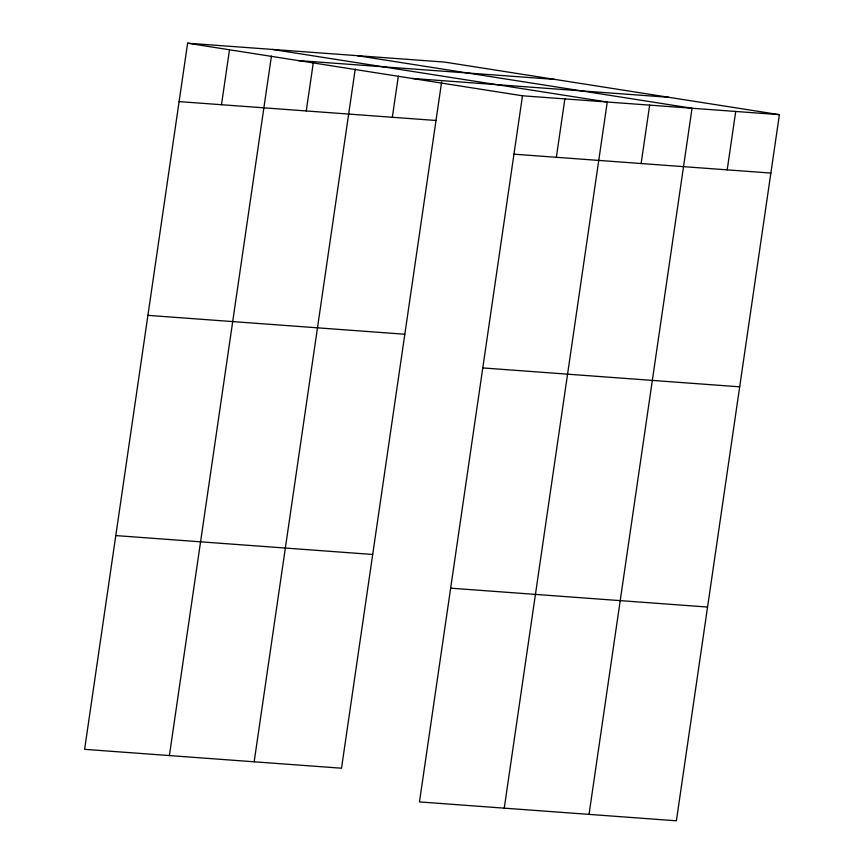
<?xml version="1.0" encoding="UTF-8"?>
<svg xmlns="http://www.w3.org/2000/svg" width="864" height="864" viewBox="0 0 864 864"><rect width="100%" height="100%" fill="white"/><g stroke="black" fill="none" stroke-linecap="round" stroke-linejoin="round"><path stroke-width="1.3" d="M779.393 114.664L522.482 95.785L419.472 801.922L676.382 820.8L779.393 114.664L444.528 62.078L187.618 43.2L84.607 749.336L341.518 768.215L441.623 81.994M221.486 104.717L229.424 50.296M169.387 755.568L271.436 56.074M306.266 110.948L313.243 63.169M254.167 761.8L355.244 68.936M392.332 117.277L398.336 76.129M556.351 157.302L564.872 98.896M504.252 808.153L607.262 102.017L272.398 49.432M641.131 163.534L649.652 105.127M589.032 814.385L692.042 108.248L357.178 55.663M727.196 169.862L735.718 111.456M298.123 60.556L555.034 79.434M411.977 78.43L668.887 97.308M179.096 101.606L436.007 120.485M513.961 154.181L770.872 173.07M147.917 315.36L404.827 334.238M482.782 367.934L739.692 386.824M115.787 535.583L372.697 554.472M450.652 588.168L707.562 607.046M187.618 43.2L522.482 95.785"/></g></svg>
